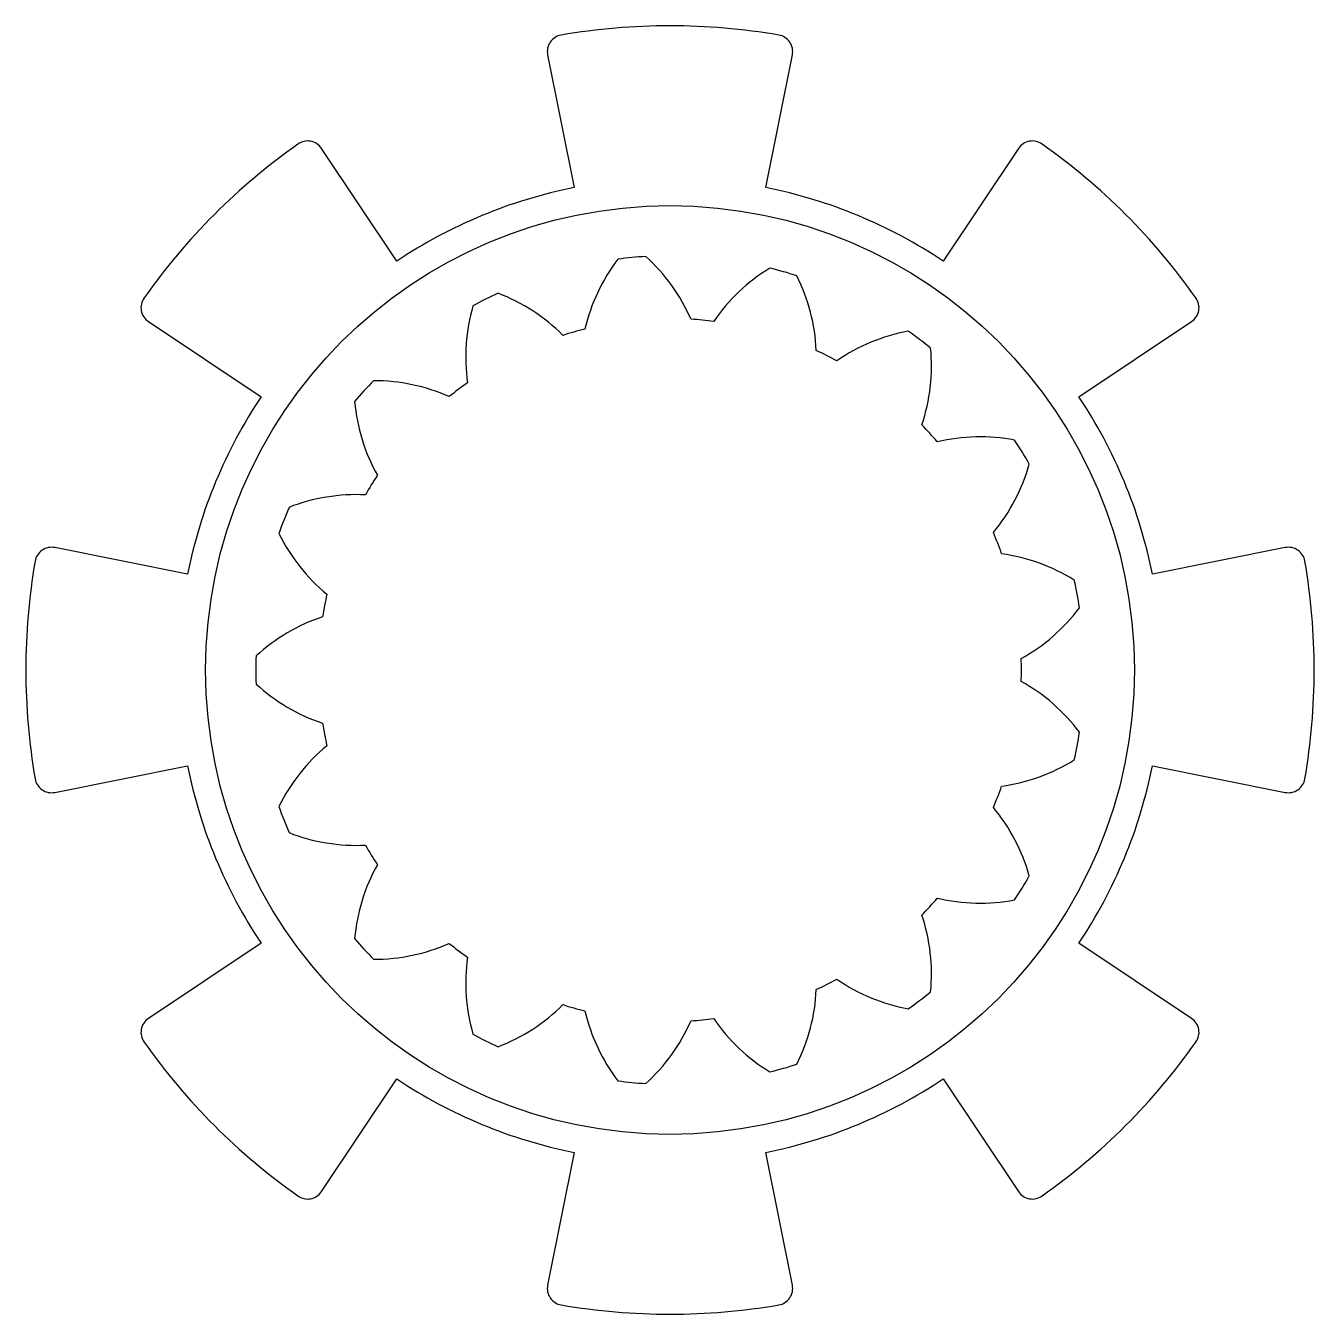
# Model space of a CAD drawing. Header units: millimetres. Extents: x -7.7 to 7.7, y -7.7 to 7.7.
import ezdxf

# ---------------------------------------------------------------- set-up
doc = ezdxf.new("R2010")
doc.units = ezdxf.units.MM
doc.layers.get('0').update_dxf_attribs({"linetype": 'CONTINUOUS'})

msp = doc.modelspace()

# ---------------------------------------------------------------- linework, layer by layer
for points in [[(-7.589, -1.3, 0.422046), (-7.353, -1.463), (-5.765, -1.147, 0.098492), (-4.887, -3.266), (-6.234, -4.165, 0.422046), (-6.286, -4.447, 0.085044), (-4.447, -6.286, 0.422046), (-4.165, -6.234), (-3.266, -4.887, 0.098491), (-1.147, -5.765), (-1.463, -7.353, 0.422047), (-1.3, -7.589, 0.085044), (1.3, -7.589, 0.422049), (1.463, -7.353), (1.147, -5.765, 0.098491), (3.266, -4.887), (4.165, -6.234, 0.422046), (4.447, -6.286, 0.085044), (6.286, -4.447, 0.422047), (6.234, -4.165), (4.887, -3.266, 0.098491), (5.765, -1.147), (7.353, -1.463, 0.422047), (7.589, -1.3, 0.085044), (7.589, 1.3, 0.422047), (7.353, 1.463), (5.765, 1.147, 0.098491), (4.887, 3.266), (6.234, 4.165, 0.422047), (6.286, 4.447, 0.085044), (4.447, 6.286, 0.422046), (4.165, 6.234), (3.266, 4.887, 0.098491), (1.147, 5.765), (1.463, 7.353, 0.422049), (1.3, 7.589, 0.085044), (-1.3, 7.589, 0.422047), (-1.463, 7.353), (-1.147, 5.765, 0.098491), (-3.266, 4.887), (-4.165, 6.234, 0.422046), (-4.447, 6.286, 0.085044), (-6.286, 4.447, 0.422046), (-6.234, 4.165), (-4.887, 3.266, 0.098492), (-5.765, 1.147), (-7.353, 1.463, 0.422046), (-7.589, 1.3, 0.085043)], [(-4.152, 0.636, 0.106111), (-4.947, 0.168, 0.016945), (-4.947, -0.168, 0.106111), (-4.152, -0.636, 0.016356), (-4.101, -0.906, 0.106111), (-4.674, -1.631, 0.016946), (-4.553, -1.944, 0.106111), (-3.641, -2.093, 0.016356), (-3.497, -2.327, 0.106111), (-3.769, -3.209, 0.016945), (-3.543, -3.457, 0.106111), (-2.639, -3.267, 0.016357), (-2.42, -3.433, 0.106111), (-2.355, -4.354, 0.016944), (-2.055, -4.503, 0.106111), (-1.281, -4, 0.016358), (-1.017, -4.075, 0.106111), (-0.623, -4.911, 0.016948), (-0.289, -4.942, 0.106112), (0.251, -4.193, 0.016357), (0.524, -4.167, 0.10611), (1.193, -4.804, 0.016945), (1.515, -4.712, 0.106111), (1.748, -3.819, 0.016355), (1.994, -3.696, 0.106111), (2.847, -4.049, 0.016946), (3.115, -3.847, 0.106111), (3.01, -2.93, 0.016358), (3.195, -2.727, 0.106111), (4.118, -2.747, 0.016945), (4.294, -2.462, 0.106112), (3.865, -1.644, 0.016356), (3.964, -1.388, 0.106112), (4.832, -1.074, 0.016947), (4.894, -0.744, 0.106112), (4.198, -0.137, 0.016359), (4.198, 0.137, 0.106112), (4.894, 0.744, 0.016947), (4.832, 1.074, 0.106112), (3.964, 1.388, 0.016356), (3.865, 1.644, 0.106112), (4.294, 2.462, 0.016945), (4.118, 2.747, 0.106111), (3.195, 2.727, 0.016358), (3.01, 2.93, 0.106111), (3.115, 3.847, 0.016946), (2.847, 4.049, 0.106111), (1.994, 3.696, 0.016355), (1.748, 3.819, 0.106111), (1.515, 4.712, 0.016945), (1.193, 4.804, 0.10611), (0.524, 4.167, 0.016357), (0.251, 4.193, 0.106112), (-0.289, 4.942, 0.016948), (-0.623, 4.911, 0.106111), (-1.017, 4.075, 0.016358), (-1.281, 4, 0.106111), (-2.055, 4.503, 0.016944), (-2.355, 4.354, 0.106111), (-2.42, 3.433, 0.016357), (-2.639, 3.267, 0.106111), (-3.543, 3.457, 0.016945), (-3.769, 3.209, 0.106111), (-3.497, 2.327, 0.016356), (-3.641, 2.093, 0.106111), (-4.553, 1.944, 0.016946), (-4.674, 1.631, 0.106111), (-4.101, 0.906, 0.016356)]]:
    msp.add_lwpolyline(points, format="xyb", close=True)
msp.add_circle((0, 0), 5.55)
msp.add_circle((0, 0), 5.55)

doc.saveas('drawing.dxf')
